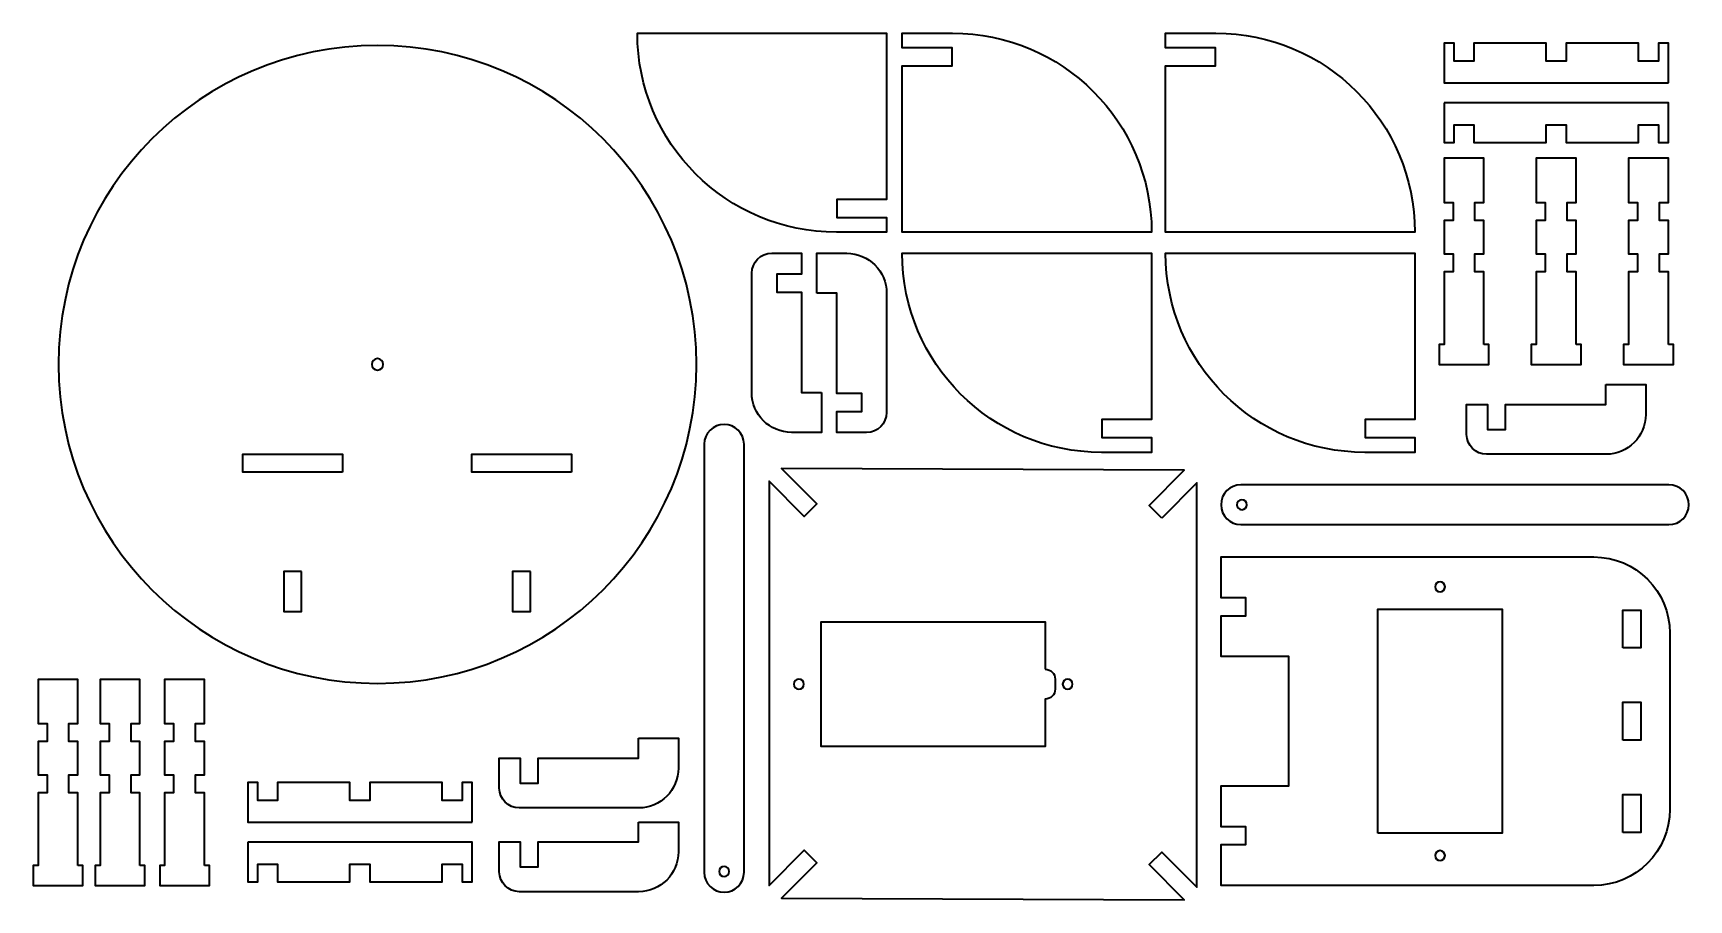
# Model space of a CAD drawing. Header units: inches. Extents: x 38 to 205, y -95 to -8.
import ezdxf

# ---------------------------------------------------------------- set-up
doc = ezdxf.new("R2010")
doc.units = ezdxf.units.IN
doc.header["$MEASUREMENT"] = 0
doc.layers.add('_U+56FE_U+5C42 1', color=7, linetype='Continuous')

# ---------------------------------------------------------------- blocks, each defined once
blk = doc.blocks.new('block 2')
at = {"layer": '_U+56FE_U+5C42 1', "color": 179, "lineweight": 35, "true_color": 0x221814}
for points in [[(173.46, -88.32), (173.46, -65.82), (185.96, -65.82), (185.96, -88.32), (173.46, -88.32)], [(198.08, -69.71), (198.08, -65.91), (199.88, -65.91), (199.88, -69.71), (198.08, -69.71)], [(198.08, -78.97), (198.08, -75.17), (199.88, -75.17), (199.88, -78.97), (198.08, -78.97)], [(198.08, -88.24), (198.08, -84.44), (199.88, -84.44), (199.88, -88.24), (198.08, -88.24)]]:
    blk.add_lwpolyline(points, dxfattribs=at)
for points, knots in [([(202.8, -85.92), (202.8, -85.92), (202.8, -68.22), (202.8, -68.22), (202.8, -64), (199.38, -60.57), (195.15, -60.57), (195.15, -60.57), (164.51, -60.57), (164.51, -60.57), (164.51, -60.57), (157.71, -60.57), (157.71, -60.57), (157.71, -60.57), (157.71, -64.67), (157.71, -64.67), (157.71, -64.67), (160.21, -64.67), (160.21, -64.67), (160.21, -64.67), (160.21, -66.47), (160.21, -66.47), (160.21, -66.47), (157.71, -66.47), (157.71, -66.47), (157.71, -66.47), (157.71, -70.57), (157.71, -70.57), (157.71, -70.57), (164.51, -70.57), (164.51, -70.57), (164.51, -70.57), (164.51, -83.57), (164.51, -83.57), (164.51, -83.57), (157.71, -83.57), (157.71, -83.57), (157.71, -83.57), (157.71, -87.67), (157.71, -87.67), (157.71, -87.67), (160.21, -87.67), (160.21, -87.67), (160.21, -87.67), (160.21, -89.47), (160.21, -89.47), (160.21, -89.47), (157.71, -89.47), (157.71, -89.47), (157.71, -89.47), (157.71, -93.57), (157.71, -93.57), (157.71, -93.57), (164.51, -93.57), (164.51, -93.57), (164.51, -93.57), (195.15, -93.57), (195.15, -93.57), (199.38, -93.57), (202.8, -90.15), (202.8, -85.92)], [0, 0, 0, 0, 1, 1, 1, 2, 2, 2, 3, 3, 3, 4, 4, 4, 5, 5, 5, 6, 6, 6, 7, 7, 7, 8, 8, 8, 9, 9, 9, 10, 10, 10, 11, 11, 11, 12, 12, 12, 13, 13, 13, 14, 14, 14, 15, 15, 15, 16, 16, 16, 17, 17, 17, 18, 18, 18, 19, 19, 19, 20, 20, 20, 20]), ([(179.71, -64.07), (179.43, -64.07), (179.21, -63.85), (179.21, -63.57), (179.21, -63.3), (179.43, -63.07), (179.71, -63.07), (179.98, -63.07), (180.21, -63.3), (180.21, -63.57), (180.21, -63.85), (179.98, -64.07), (179.71, -64.07)], [0, 0, 0, 0, 1, 1, 1, 2, 2, 2, 3, 3, 3, 4, 4, 4, 4]), ([(179.71, -91.07), (179.43, -91.07), (179.21, -90.85), (179.21, -90.57), (179.21, -90.3), (179.43, -90.07), (179.71, -90.07), (179.98, -90.07), (180.21, -90.3), (180.21, -90.57), (180.21, -90.85), (179.98, -91.07), (179.71, -91.07)], [0, 0, 0, 0, 1, 1, 1, 2, 2, 2, 3, 3, 3, 4, 4, 4, 4])]:
    blk.add_open_spline(points, degree=3, knots=knots, dxfattribs=at)
blk = doc.blocks.new('block 3')
at = {"layer": '_U+56FE_U+5C42 1', "color": 179, "lineweight": 35, "true_color": 0x221814}
blk.add_open_spline([(196.38, -43.26), (196.38, -43.26), (196.38, -45.26), (196.38, -45.26), (196.38, -45.26), (186.28, -45.26), (186.28, -45.26), (186.28, -45.26), (186.28, -47.76), (186.28, -47.76), (186.28, -47.76), (184.48, -47.76), (184.48, -47.76), (184.48, -47.76), (184.48, -45.26), (184.48, -45.26), (184.48, -45.26), (184.38, -45.26), (184.38, -45.26), (184.38, -45.26), (182.38, -45.26), (182.38, -45.26), (182.38, -45.26), (182.38, -48.26), (182.38, -48.26), (182.38, -49.37), (183.28, -50.26), (184.38, -50.26), (184.38, -50.26), (196.38, -50.26), (196.38, -50.26), (198.59, -50.26), (200.38, -48.47), (200.38, -46.26), (200.38, -46.26), (200.38, -43.26), (200.38, -43.26), (200.38, -43.26), (196.38, -43.26), (196.38, -43.26)], degree=3, knots=[0, 0, 0, 0, 1, 1, 1, 2, 2, 2, 3, 3, 3, 4, 4, 4, 5, 5, 5, 6, 6, 6, 7, 7, 7, 8, 8, 8, 9, 9, 9, 10, 10, 10, 11, 11, 11, 12, 12, 12, 13, 13, 13, 13], dxfattribs=at)
blk = doc.blocks.new('block 4')
at = {"layer": '_U+56FE_U+5C42 1', "color": 179, "lineweight": 35, "true_color": 0x221814}
blk.add_lwpolyline([(151.75, -56.66), (150.48, -55.39), (154.01, -51.85), (113.56, -51.68), (117.09, -55.22), (115.82, -56.49), (112.29, -52.95), (112.29, -93.57), (115.82, -90.04), (117.09, -91.31), (113.56, -94.85), (154.01, -95.02), (150.48, -91.48), (151.75, -90.21), (155.29, -93.75), (155.29, -53.12), (151.75, -56.66)], dxfattribs=at)
for points, knots in [([(140.04, -71.85), (140.04, -71.85), (140.04, -67.1), (140.04, -67.1), (140.04, -67.1), (117.54, -67.1), (117.54, -67.1), (117.54, -67.1), (117.54, -79.6), (117.54, -79.6), (117.54, -79.6), (140.04, -79.6), (140.04, -79.6), (140.04, -79.6), (140.04, -74.85), (140.04, -74.85), (140.59, -74.85), (141.04, -74.4), (141.04, -73.85), (141.04, -73.85), (141.04, -72.85), (141.04, -72.85), (141.04, -72.29), (140.59, -71.85), (140.04, -71.85)], [0, 0, 0, 0, 1, 1, 1, 2, 2, 2, 3, 3, 3, 4, 4, 4, 5, 5, 5, 6, 6, 6, 7, 7, 7, 8, 8, 8, 8]), ([(115.79, -73.35), (115.79, -73.62), (115.56, -73.85), (115.29, -73.85), (115.01, -73.85), (114.79, -73.62), (114.79, -73.35), (114.79, -73.07), (115.01, -72.85), (115.29, -72.85), (115.56, -72.85), (115.79, -73.07), (115.79, -73.35)], [0, 0, 0, 0, 1, 1, 1, 2, 2, 2, 3, 3, 3, 4, 4, 4, 4]), ([(142.79, -73.35), (142.79, -73.62), (142.56, -73.85), (142.29, -73.85), (142.01, -73.85), (141.79, -73.62), (141.79, -73.35), (141.79, -73.07), (142.01, -72.85), (142.29, -72.85), (142.56, -72.85), (142.79, -73.07), (142.79, -73.35)], [0, 0, 0, 0, 1, 1, 1, 2, 2, 2, 3, 3, 3, 4, 4, 4, 4])]:
    blk.add_open_spline(points, degree=3, knots=knots, dxfattribs=at)
blk = doc.blocks.new('block 5')
at = {"layer": '_U+56FE_U+5C42 1', "color": 179, "lineweight": 35, "true_color": 0x221814}
for points in [[(184.12, -39.22), (184.12, -31.92), (183.22, -31.92), (183.22, -30.12), (184.12, -30.12), (184.12, -26.76), (183.22, -26.76), (183.22, -24.96), (184.12, -24.96), (184.12, -20.52), (180.12, -20.52), (180.12, -24.96), (181.02, -24.96), (181.02, -26.76), (180.12, -26.76), (180.12, -30.12), (181.02, -30.12), (181.02, -31.92), (180.12, -31.92), (180.12, -39.22), (179.62, -39.22), (179.62, -41.22), (180.12, -41.22), (184.12, -41.22), (184.62, -41.22), (184.62, -39.22), (184.12, -39.22)], [(193.38, -39.22), (193.38, -31.92), (192.48, -31.92), (192.48, -30.12), (193.38, -30.12), (193.38, -26.76), (192.48, -26.76), (192.48, -24.96), (193.38, -24.96), (193.38, -20.52), (189.38, -20.52), (189.38, -24.96), (190.28, -24.96), (190.28, -26.76), (189.38, -26.76), (189.38, -30.12), (190.28, -30.12), (190.28, -31.92), (189.38, -31.92), (189.38, -39.22), (188.88, -39.22), (188.88, -41.22), (189.38, -41.22), (193.38, -41.22), (193.88, -41.22), (193.88, -39.22), (193.38, -39.22)], [(202.65, -39.22), (202.65, -31.92), (201.75, -31.92), (201.75, -30.12), (202.65, -30.12), (202.65, -26.76), (201.75, -26.76), (201.75, -24.96), (202.65, -24.96), (202.65, -20.52), (198.65, -20.52), (198.65, -24.96), (199.55, -24.96), (199.55, -26.76), (198.65, -26.76), (198.65, -30.12), (199.55, -30.12), (199.55, -31.92), (198.65, -31.92), (198.65, -39.22), (198.15, -39.22), (198.15, -41.22), (198.65, -41.22), (202.65, -41.22), (203.15, -41.22), (203.15, -39.22), (202.65, -39.22)]]:
    blk.add_lwpolyline(points, dxfattribs=at)
blk = doc.blocks.new('block 6')
at = {"layer": '_U+56FE_U+5C42 1', "color": 179, "lineweight": 35, "true_color": 0x221814}
for points in [[(202.65, -12.95), (202.65, -8.95), (201.65, -8.95), (201.65, -10.75), (199.65, -10.75), (199.65, -8.95), (192.38, -8.95), (192.38, -10.75), (190.38, -10.75), (190.38, -8.95), (183.12, -8.95), (183.12, -10.75), (181.12, -10.75), (181.12, -8.95), (180.12, -8.95), (180.12, -12.95), (202.65, -12.95)], [(180.12, -14.95), (180.12, -18.95), (181.12, -18.95), (181.12, -17.15), (183.12, -17.15), (183.12, -18.95), (190.38, -18.95), (190.38, -17.15), (192.38, -17.15), (192.38, -18.95), (199.65, -18.95), (199.65, -17.15), (201.65, -17.15), (201.65, -18.95), (202.65, -18.95), (202.65, -14.95), (180.12, -14.95)]]:
    blk.add_lwpolyline(points, dxfattribs=at)
blk = doc.blocks.new('block 7')
at = {"layer": '_U+56FE_U+5C42 1', "color": 179, "lineweight": 35, "true_color": 0x221814}
for points in [[(69.43, -52.04), (59.43, -52.04), (59.43, -50.24), (69.43, -50.24), (69.43, -52.04)], [(92.43, -52.04), (82.43, -52.04), (82.43, -50.24), (92.43, -50.24), (92.43, -52.04)], [(65.33, -62.04), (63.53, -62.04), (63.53, -66.04), (65.33, -66.04), (65.33, -62.04)], [(88.33, -62.04), (86.53, -62.04), (86.53, -66.04), (88.33, -66.04), (88.33, -62.04)]]:
    blk.add_lwpolyline(points, dxfattribs=at)
for points in [[(105, -41.22), (105, -58.92), (90.65, -73.27), (72.95, -73.27), (55.26, -73.27), (40.91, -58.92), (40.91, -41.22), (40.91, -23.52), (55.26, -9.18), (72.95, -9.18), (90.65, -9.18), (105, -23.52), (105, -41.22)], [(73.53, -41.22), (73.53, -41.54), (73.27, -41.79), (72.95, -41.79), (72.64, -41.79), (72.38, -41.54), (72.38, -41.22), (72.38, -40.91), (72.64, -40.65), (72.95, -40.65), (73.27, -40.65), (73.53, -40.91), (73.53, -41.22)]]:
    blk.add_open_spline(points, degree=3, knots=[0, 0, 0, 0, 1, 1, 1, 2, 2, 2, 3, 3, 3, 4, 4, 4, 4], dxfattribs=at)
blk = doc.blocks.new('block 9')
at = {"layer": '_U+56FE_U+5C42 1', "color": 179, "lineweight": 35, "true_color": 0x221814}
for points, knots in [([(202.71, -57.32), (202.71, -57.32), (159.71, -57.32), (159.71, -57.32), (158.61, -57.32), (157.71, -56.42), (157.71, -55.32), (157.71, -55.32), (157.71, -55.32), (157.71, -55.32), (157.71, -54.21), (158.61, -53.32), (159.71, -53.32), (159.71, -53.32), (202.71, -53.32), (202.71, -53.32), (203.82, -53.32), (204.71, -54.21), (204.71, -55.32), (204.71, -55.32), (204.71, -55.32), (204.71, -55.32), (204.71, -56.42), (203.82, -57.32), (202.71, -57.32)], [0, 0, 0, 0, 1, 1, 1, 2, 2, 2, 3, 3, 3, 4, 4, 4, 5, 5, 5, 6, 6, 6, 7, 7, 7, 8, 8, 8, 8]), ([(159.8, -55.82), (159.52, -55.82), (159.3, -55.6), (159.3, -55.32), (159.3, -55.04), (159.52, -54.82), (159.8, -54.82), (160.07, -54.82), (160.3, -55.04), (160.3, -55.32), (160.3, -55.6), (160.07, -55.82), (159.8, -55.82)], [0, 0, 0, 0, 1, 1, 1, 2, 2, 2, 3, 3, 3, 4, 4, 4, 4])]:
    blk.add_open_spline(points, degree=3, knots=knots, dxfattribs=at)
blk = doc.blocks.new('block 8')
at = {"layer": '_U+56FE_U+5C42 1'}
blk.add_blockref('block 9', (0, 0), dxfattribs=at)
blk = doc.blocks.new('block 10')
at = {"layer": '_U+56FE_U+5C42 1', "color": 179, "lineweight": 35, "true_color": 0x221814}
for points in [[(99.19, -78.78), (99.19, -78.78), (99.19, -80.78), (99.19, -80.78), (99.19, -80.78), (89.09, -80.78), (89.09, -80.78), (89.09, -80.78), (89.09, -83.28), (89.09, -83.28), (89.09, -83.28), (87.29, -83.28), (87.29, -83.28), (87.29, -83.28), (87.29, -80.78), (87.29, -80.78), (87.29, -80.78), (87.19, -80.78), (87.19, -80.78), (87.19, -80.78), (85.19, -80.78), (85.19, -80.78), (85.19, -80.78), (85.19, -83.78), (85.19, -83.78), (85.19, -84.88), (86.09, -85.78), (87.19, -85.78), (87.19, -85.78), (99.19, -85.78), (99.19, -85.78), (101.4, -85.78), (103.19, -83.99), (103.19, -81.78), (103.19, -81.78), (103.19, -78.78), (103.19, -78.78), (103.19, -78.78), (99.19, -78.78), (99.19, -78.78)], [(99.19, -87.2), (99.19, -87.2), (99.19, -89.2), (99.19, -89.2), (99.19, -89.2), (89.09, -89.2), (89.09, -89.2), (89.09, -89.2), (89.09, -91.7), (89.09, -91.7), (89.09, -91.7), (87.29, -91.7), (87.29, -91.7), (87.29, -91.7), (87.29, -89.2), (87.29, -89.2), (87.29, -89.2), (87.19, -89.2), (87.19, -89.2), (87.19, -89.2), (85.19, -89.2), (85.19, -89.2), (85.19, -89.2), (85.19, -92.2), (85.19, -92.2), (85.19, -93.3), (86.09, -94.2), (87.19, -94.2), (87.19, -94.2), (99.19, -94.2), (99.19, -94.2), (101.4, -94.2), (103.19, -92.41), (103.19, -90.2), (103.19, -90.2), (103.19, -87.2), (103.19, -87.2), (103.19, -87.2), (99.19, -87.2), (99.19, -87.2)]]:
    blk.add_open_spline(points, degree=3, knots=[0, 0, 0, 0, 1, 1, 1, 2, 2, 2, 3, 3, 3, 4, 4, 4, 5, 5, 5, 6, 6, 6, 7, 7, 7, 8, 8, 8, 9, 9, 9, 10, 10, 10, 11, 11, 11, 12, 12, 12, 13, 13, 13, 13], dxfattribs=at)
blk = doc.blocks.new('block 11')
at = {"layer": '_U+56FE_U+5C42 1', "color": 179, "lineweight": 35, "true_color": 0x221814}
for points in [[(82.45, -87.22), (82.45, -83.22), (81.45, -83.22), (81.45, -85.02), (79.45, -85.02), (79.45, -83.22), (72.19, -83.22), (72.19, -85.02), (70.19, -85.02), (70.19, -83.22), (62.92, -83.22), (62.92, -85.02), (60.92, -85.02), (60.92, -83.22), (59.92, -83.22), (59.92, -87.22), (82.45, -87.22)], [(59.92, -89.22), (59.92, -93.22), (60.92, -93.22), (60.92, -91.42), (62.92, -91.42), (62.92, -93.22), (70.19, -93.22), (70.19, -91.42), (72.19, -91.42), (72.19, -93.22), (79.45, -93.22), (79.45, -91.42), (81.45, -91.42), (81.45, -93.22), (82.45, -93.22), (82.45, -89.22), (59.92, -89.22)]]:
    blk.add_lwpolyline(points, dxfattribs=at)
blk = doc.blocks.new('block 13')
at = {"layer": '_U+56FE_U+5C42 1', "color": 179, "lineweight": 35, "true_color": 0x221814}
for points, knots in [([(109.78, -49.25), (109.78, -49.25), (109.78, -92.25), (109.78, -92.25), (109.78, -93.36), (108.88, -94.25), (107.78, -94.25), (107.78, -94.25), (107.78, -94.25), (107.78, -94.25), (106.68, -94.25), (105.78, -93.36), (105.78, -92.25), (105.78, -92.25), (105.78, -49.25), (105.78, -49.25), (105.78, -48.15), (106.68, -47.25), (107.78, -47.25), (107.78, -47.25), (107.78, -47.25), (107.78, -47.25), (108.88, -47.25), (109.78, -48.15), (109.78, -49.25)], [0, 0, 0, 0, 1, 1, 1, 2, 2, 2, 3, 3, 3, 4, 4, 4, 5, 5, 5, 6, 6, 6, 7, 7, 7, 8, 8, 8, 8]), ([(108.28, -92.17), (108.28, -92.44), (108.06, -92.67), (107.78, -92.67), (107.5, -92.67), (107.28, -92.44), (107.28, -92.17), (107.28, -91.89), (107.5, -91.67), (107.78, -91.67), (108.06, -91.67), (108.28, -91.89), (108.28, -92.17)], [0, 0, 0, 0, 1, 1, 1, 2, 2, 2, 3, 3, 3, 4, 4, 4, 4])]:
    blk.add_open_spline(points, degree=3, knots=knots, dxfattribs=at)
blk = doc.blocks.new('block 12')
at = {"layer": '_U+56FE_U+5C42 1'}
blk.add_blockref('block 13', (0, 0), dxfattribs=at)

msp = doc.modelspace()

# ---------------------------------------------------------------- linework, layer by layer
at = {"layer": '_U+56FE_U+5C42 1', "color": 179, "lineweight": 35, "true_color": 0x221814}
for points in [[(42.85, -91.58), (42.85, -84.27), (41.95, -84.27), (41.95, -82.47), (42.85, -82.47), (42.85, -79.11), (41.95, -79.11), (41.95, -77.31), (42.85, -77.31), (42.85, -72.87), (38.85, -72.87), (38.85, -77.31), (39.75, -77.31), (39.75, -79.11), (38.85, -79.11), (38.85, -82.47), (39.75, -82.47), (39.75, -84.27), (38.85, -84.27), (38.85, -91.58), (38.35, -91.58), (38.35, -93.58), (38.85, -93.58), (42.85, -93.58), (43.35, -93.58), (43.35, -91.58), (42.85, -91.58)], [(49.09, -91.58), (49.09, -84.27), (48.19, -84.27), (48.19, -82.47), (49.09, -82.47), (49.09, -79.11), (48.19, -79.11), (48.19, -77.31), (49.09, -77.31), (49.09, -72.87), (45.09, -72.87), (45.09, -77.31), (45.99, -77.31), (45.99, -79.11), (45.09, -79.11), (45.09, -82.47), (45.99, -82.47), (45.99, -84.27), (45.09, -84.27), (45.09, -91.58), (44.59, -91.58), (44.59, -93.58), (45.09, -93.58), (49.09, -93.58), (49.59, -93.58), (49.59, -91.58), (49.09, -91.58)], [(55.57, -91.58), (55.57, -84.27), (54.67, -84.27), (54.67, -82.47), (55.57, -82.47), (55.57, -79.11), (54.67, -79.11), (54.67, -77.31), (55.57, -77.31), (55.57, -72.87), (51.57, -72.87), (51.57, -77.31), (52.47, -77.31), (52.47, -79.11), (51.57, -79.11), (51.57, -82.47), (52.47, -82.47), (52.47, -84.27), (51.57, -84.27), (51.57, -91.58), (51.07, -91.58), (51.07, -93.58), (51.57, -93.58), (55.57, -93.58), (56.07, -93.58), (56.07, -91.58), (55.57, -91.58)]]:
    msp.add_lwpolyline(points, dxfattribs=at)
for points, knots in [([(119.06, -27.95), (119.06, -27.95), (124.1, -27.95), (124.1, -27.95), (124.1, -27.95), (124.1, -26.46), (124.1, -26.46), (124.1, -26.46), (119.1, -26.46), (119.1, -26.46), (119.1, -26.46), (119.1, -24.66), (119.1, -24.66), (119.1, -24.66), (124.1, -24.66), (124.1, -24.66), (124.1, -24.66), (124.1, -7.95), (124.1, -7.95), (124.1, -7.95), (99.06, -7.95), (99.06, -7.95), (99.06, -7.95), (99.06, -7.95), (99.06, -7.95), (99.06, -18.99), (108.01, -27.95), (119.06, -27.95)], [0, 0, 0, 0, 1, 1, 1, 2, 2, 2, 3, 3, 3, 4, 4, 4, 5, 5, 5, 6, 6, 6, 7, 7, 7, 8, 8, 8, 9, 9, 9, 9]), ([(130.73, -7.95), (130.73, -7.95), (125.68, -7.95), (125.68, -7.95), (125.68, -7.95), (125.68, -9.44), (125.68, -9.44), (125.68, -9.44), (130.68, -9.44), (130.68, -9.44), (130.68, -9.44), (130.68, -11.24), (130.68, -11.24), (130.68, -11.24), (125.68, -11.24), (125.68, -11.24), (125.68, -11.24), (125.68, -27.95), (125.68, -27.95), (125.68, -27.95), (150.73, -27.95), (150.73, -27.95), (150.73, -27.95), (150.73, -27.95), (150.73, -27.95), (150.73, -16.9), (141.77, -7.95), (130.73, -7.95)], [0, 0, 0, 0, 1, 1, 1, 2, 2, 2, 3, 3, 3, 4, 4, 4, 5, 5, 5, 6, 6, 6, 7, 7, 7, 8, 8, 8, 9, 9, 9, 9]), ([(157.18, -7.95), (157.18, -7.95), (152.14, -7.95), (152.14, -7.95), (152.14, -7.95), (152.14, -9.44), (152.14, -9.44), (152.14, -9.44), (157.14, -9.44), (157.14, -9.44), (157.14, -9.44), (157.14, -11.24), (157.14, -11.24), (157.14, -11.24), (152.14, -11.24), (152.14, -11.24), (152.14, -11.24), (152.14, -27.95), (152.14, -27.95), (152.14, -27.95), (177.18, -27.95), (177.18, -27.95), (177.18, -27.95), (177.18, -27.95), (177.18, -27.95), (177.18, -16.9), (168.23, -7.95), (157.18, -7.95)], [0, 0, 0, 0, 1, 1, 1, 2, 2, 2, 3, 3, 3, 4, 4, 4, 5, 5, 5, 6, 6, 6, 7, 7, 7, 8, 8, 8, 9, 9, 9, 9]), ([(117.56, -44.06), (117.56, -44.06), (115.56, -44.06), (115.56, -44.06), (115.56, -44.06), (115.56, -33.96), (115.56, -33.96), (115.56, -33.96), (113.06, -33.96), (113.06, -33.96), (113.06, -33.96), (113.06, -32.16), (113.06, -32.16), (113.06, -32.16), (115.56, -32.16), (115.56, -32.16), (115.56, -32.16), (115.56, -32.06), (115.56, -32.06), (115.56, -32.06), (115.56, -30.06), (115.56, -30.06), (115.56, -30.06), (112.56, -30.06), (112.56, -30.06), (111.46, -30.06), (110.56, -30.96), (110.56, -32.06), (110.56, -32.06), (110.56, -44.06), (110.56, -44.06), (110.56, -46.27), (112.35, -48.06), (114.56, -48.06), (114.56, -48.06), (117.56, -48.06), (117.56, -48.06), (117.56, -48.06), (117.56, -44.06), (117.56, -44.06)], [0, 0, 0, 0, 1, 1, 1, 2, 2, 2, 3, 3, 3, 4, 4, 4, 5, 5, 5, 6, 6, 6, 7, 7, 7, 8, 8, 8, 9, 9, 9, 10, 10, 10, 11, 11, 11, 12, 12, 12, 13, 13, 13, 13]), ([(117.1, -34.06), (117.1, -34.06), (119.1, -34.06), (119.1, -34.06), (119.1, -34.06), (119.1, -44.16), (119.1, -44.16), (119.1, -44.16), (121.6, -44.16), (121.6, -44.16), (121.6, -44.16), (121.6, -45.96), (121.6, -45.96), (121.6, -45.96), (119.1, -45.96), (119.1, -45.96), (119.1, -45.96), (119.1, -46.06), (119.1, -46.06), (119.1, -46.06), (119.1, -48.06), (119.1, -48.06), (119.1, -48.06), (122.1, -48.06), (122.1, -48.06), (123.21, -48.06), (124.1, -47.17), (124.1, -46.06), (124.1, -46.06), (124.1, -34.06), (124.1, -34.06), (124.1, -31.86), (122.31, -30.06), (120.1, -30.06), (120.1, -30.06), (117.1, -30.06), (117.1, -30.06), (117.1, -30.06), (117.1, -34.06), (117.1, -34.06)], [0, 0, 0, 0, 1, 1, 1, 2, 2, 2, 3, 3, 3, 4, 4, 4, 5, 5, 5, 6, 6, 6, 7, 7, 7, 8, 8, 8, 9, 9, 9, 10, 10, 10, 11, 11, 11, 12, 12, 12, 13, 13, 13, 13]), ([(145.68, -50.06), (145.68, -50.06), (150.73, -50.06), (150.73, -50.06), (150.73, -50.06), (150.73, -48.57), (150.73, -48.57), (150.73, -48.57), (145.73, -48.57), (145.73, -48.57), (145.73, -48.57), (145.73, -46.77), (145.73, -46.77), (145.73, -46.77), (150.73, -46.77), (150.73, -46.77), (150.73, -46.77), (150.73, -30.06), (150.73, -30.06), (150.73, -30.06), (125.68, -30.06), (125.68, -30.06), (125.68, -30.06), (125.68, -30.06), (125.68, -30.06), (125.68, -41.11), (134.64, -50.06), (145.68, -50.06)], [0, 0, 0, 0, 1, 1, 1, 2, 2, 2, 3, 3, 3, 4, 4, 4, 5, 5, 5, 6, 6, 6, 7, 7, 7, 8, 8, 8, 9, 9, 9, 9]), ([(172.14, -50.06), (172.14, -50.06), (177.18, -50.06), (177.18, -50.06), (177.18, -50.06), (177.18, -48.57), (177.18, -48.57), (177.18, -48.57), (172.18, -48.57), (172.18, -48.57), (172.18, -48.57), (172.18, -46.77), (172.18, -46.77), (172.18, -46.77), (177.18, -46.77), (177.18, -46.77), (177.18, -46.77), (177.18, -30.06), (177.18, -30.06), (177.18, -30.06), (152.14, -30.06), (152.14, -30.06), (152.14, -30.06), (152.14, -30.06), (152.14, -30.06), (152.14, -41.11), (161.09, -50.06), (172.14, -50.06)], [0, 0, 0, 0, 1, 1, 1, 2, 2, 2, 3, 3, 3, 4, 4, 4, 5, 5, 5, 6, 6, 6, 7, 7, 7, 8, 8, 8, 9, 9, 9, 9])]:
    msp.add_open_spline(points, degree=3, knots=knots, dxfattribs=at)

# ---------------------------------------------------------------- block references
at = {"layer": '_U+56FE_U+5C42 1'}
for name in ['block 7', 'block 6', 'block 5', 'block 3', 'block 12', 'block 4', 'block 8', 'block 2', 'block 10', 'block 11']:
    msp.add_blockref(name, (0, 0), dxfattribs=at)

doc.saveas('drawing.dxf')
